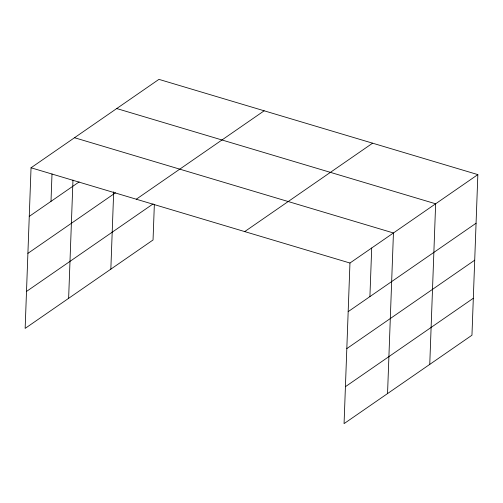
<?xml version="1.0" encoding="UTF-8"?>
<svg xmlns="http://www.w3.org/2000/svg" width="503" height="503" viewBox="0 0 503 503"><rect width="100%" height="100%" fill="white"/><g stroke="black" fill="none" stroke-linecap="round" stroke-linejoin="round"><path stroke-width="0.75" d="M477.85 174.61L349.956 263.025L344.065 423.633L471.959 335.218L477.85 174.61L158.935 79.367L31.041 167.782L25.15 328.39L153.044 239.975L154.346 204.558M50.998 201.37L52.004 173.925M68.634 298.329L72.973 180.068M110.842 269.149L113.678 191.813M369.912 296.613L371.698 247.992M387.549 393.572L393.44 232.964L74.526 137.721M429.757 364.398L435.642 203.79L116.727 108.547M29.256 216.397L79.134 181.916M27.904 253.355L115.508 192.794M136.282 199.213L264.176 110.798M26.508 291.432L153.119 203.904M244.709 231.594L372.61 143.185M348.17 311.64L476.064 223.231M346.819 348.598L474.713 260.189M345.423 386.675L473.317 298.266M31.041 167.782L349.956 263.025"/></g></svg>
